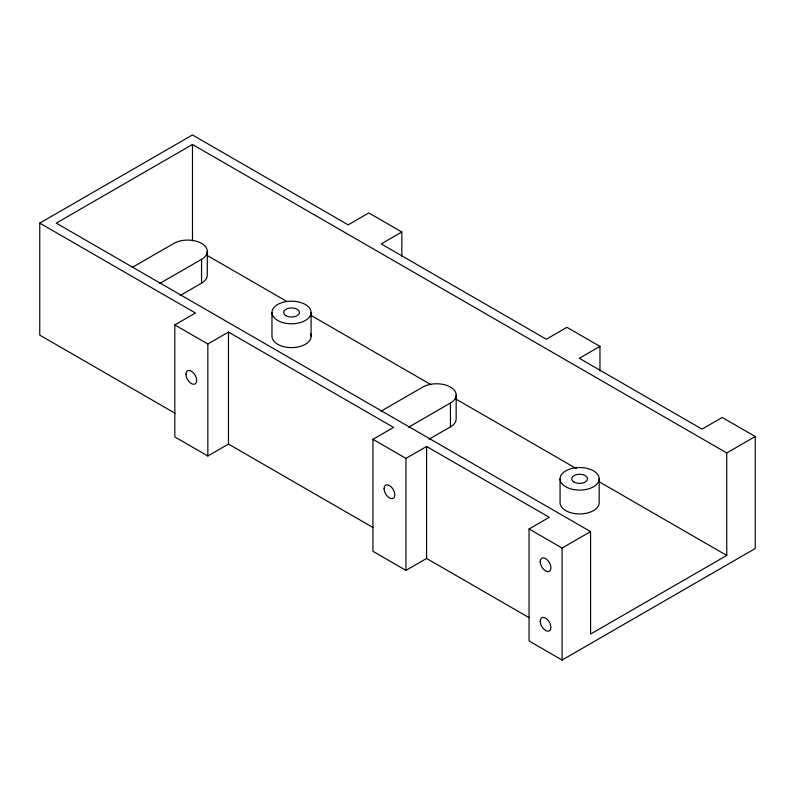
<?xml version="1.0" encoding="UTF-8"?>
<svg xmlns="http://www.w3.org/2000/svg" width="795" height="795" viewBox="0 0 795 795"><rect width="100%" height="100%" fill="white"/><g stroke="black" fill="none" stroke-linecap="round" stroke-linejoin="round"><path stroke-width="1.19" d="M175.059 413.241L39.75 335.122L39.75 223.127L192.47 134.951L348.18 224.856L368.81 212.941L401.833 232.001L401.833 256.616M192.47 144.481L56.256 223.127L590.566 531.597L590.566 634.072L726.769 555.437L726.769 452.961L192.47 144.481L192.47 240.786M132.079 267.517L173.896 243.379A19.557 11.289 0 0 1 201.552 243.379A19.557 11.289 0 0 1 201.552 259.349L201.552 283.179L180.107 295.561M159.735 283.487L201.552 259.349M373.213 527.651L228.483 444.087L207.843 456.002L174.82 436.942L174.82 324.936L195.461 313.021L39.75 223.127M174.82 324.936L207.843 343.997L228.483 332.081L393.575 427.402L372.944 439.317L372.944 551.323L405.957 570.383L426.597 558.468L529.023 617.606M401.833 232.001L381.193 243.916L546.294 339.236L566.934 327.321L599.957 346.382L599.957 370.997M380.974 411.214L422.781 387.076A19.557 11.289 0 0 1 450.437 387.076A19.557 11.289 0 0 1 450.437 403.045L450.437 426.875L428.992 439.247M408.62 427.183L450.437 403.045M372.944 439.317L405.957 458.387L426.597 446.472L549.285 517.306L529.063 528.983L529.063 640.979L562.085 660.049L755.25 548.52L755.25 436.525L722.228 417.454L702.005 429.131L579.317 358.297L599.957 346.382M529.063 528.983L562.085 548.043L590.566 531.597M726.769 452.961L755.25 436.525M207.515 255.642L287.075 301.573M310.726 315.227L431.128 384.75M455.853 399.02L576.266 468.533M598.834 481.571L726.769 555.437M599.182 478.819A19.557 11.289 0 0 1 569.846 488.597A19.557 11.289 0 0 1 569.846 469.04A19.557 11.289 0 0 1 599.182 478.819L599.182 502.649A19.557 11.289 0 0 1 579.625 513.938A19.557 11.289 0 0 1 560.068 502.649L560.068 478.819M562.085 548.043L562.085 660.049M456.161 395.055L456.161 418.885A19.557 11.289 0 0 1 450.437 426.875M426.597 446.472L426.597 558.468M405.957 458.387L405.957 570.383M311.084 312.485A19.557 11.289 0 0 1 281.748 322.263A19.557 11.289 0 0 1 281.748 302.706A19.557 11.289 0 0 1 311.084 312.485L311.084 336.315M271.97 312.485L271.97 336.315A19.557 11.289 0 0 0 294.08 347.514A19.557 11.289 0 0 0 310.418 333.393M228.483 332.081L228.483 444.087M207.843 343.997L207.843 456.002M207.276 251.359L207.276 275.189A19.557 11.289 0 0 1 201.552 283.179M285.952 315.704A7.88 4.551 0 0 0 299.139 313.667A7.88 4.551 0 0 0 289.489 308.092A7.88 4.551 0 0 0 285.952 315.704M185.97 374.266A7.592 4.382 60 0 0 194.02 384.283A7.592 4.382 60 0 0 194.02 373.551A7.592 4.382 60 0 0 185.97 374.266M384.084 488.647A7.592 4.382 60 0 0 392.134 498.664A7.592 4.382 60 0 0 392.134 487.931A7.592 4.382 60 0 0 384.084 488.647M540.212 561.628A7.592 4.382 60 0 0 548.252 571.645A7.592 4.382 60 0 0 548.252 560.912A7.592 4.382 60 0 0 540.212 561.628M540.212 621.203A7.592 4.382 60 0 0 548.252 631.22A7.592 4.382 60 0 0 548.252 620.488A7.592 4.382 60 0 0 540.212 621.203M574.05 482.038A7.88 4.551 0 0 0 587.237 480.001A7.88 4.551 0 0 0 577.587 474.426A7.88 4.551 0 0 0 574.05 482.038"/></g></svg>
